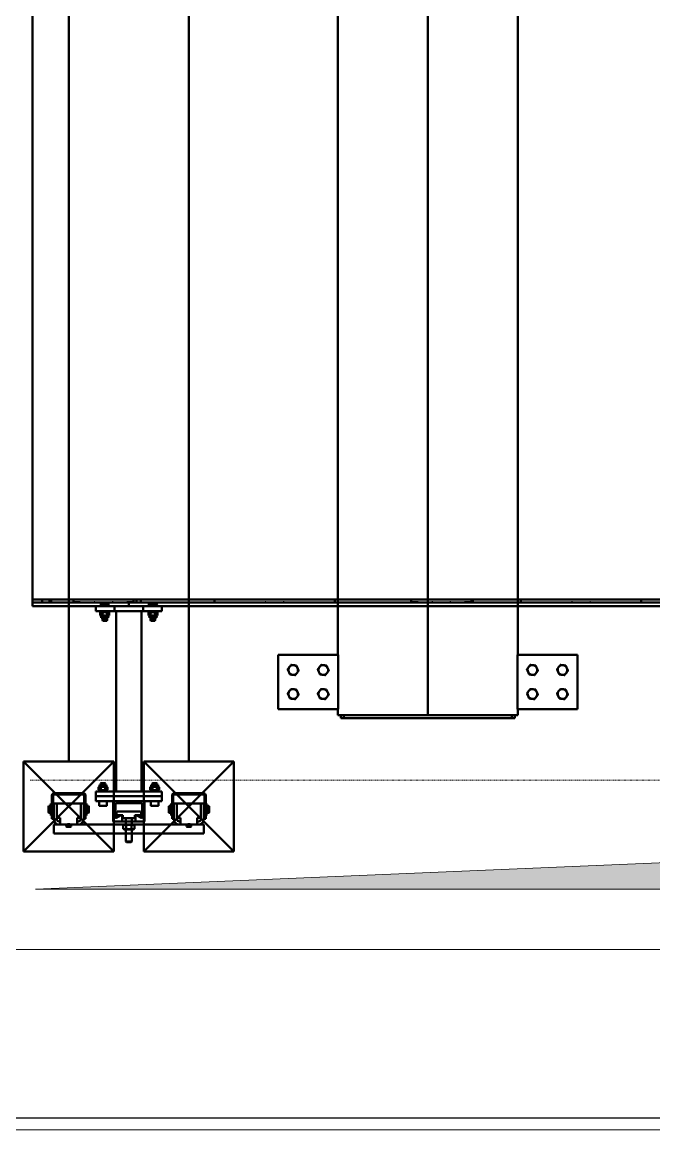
# Model space of a CAD drawing. Header units: metres. Extents: x -9891 to 773, y -8413 to 232.
# Drawn here: x -4055.7 to -3950.6, y -1448.1 to -1263.9 of the extents above; entities that cross this region are included whole.
import ezdxf

# ---------------------------------------------------------------- set-up
doc = ezdxf.new("R2010")
doc.units = ezdxf.units.M
doc.header["$LTSCALE"] = 0.01
doc.header["$MEASUREMENT"] = 0
doc.linetypes.add('AM_ISO09W050', pattern=[22.5, 12, -1.5, 3, -1.5, 3, -1.5])
doc.layers.get('0').update_dxf_attribs({"color": 30, "lineweight": 0})
doc.layers.add('AG-PLASTER', color=73, linetype='Continuous')
for name, color, linetype, lineweight in [('AG-Wall', 4, 'Continuous', 20), ('shaft', 3, 'Continuous', 20), ('SSN_Lift-AM_0', 7, 'Continuous', 50), ('SSN_PBC-AM_0', 5, 'Continuous', 50), ('SSN_PBC-AM_11', 9, 'AM_ISO09W050', 18), ('SSN_Signalgeber-AM_0', 3, 'Continuous', 50)]:
    doc.layers.add(name, color=color, linetype=linetype, lineweight=lineweight)

# ---------------------------------------------------------------- blocks, each defined once
blk = doc.blocks.new('Lift_20-024-10000')
at = {"layer": 'SSN_Lift-AM_0'}
for p, q in [((-937.5, 705), (-937.5, -692)), ((-937.5, -692), (-937.5, 705)), ((-1087.5, -592), (-1087.5, 592)), ((-787.5, 592), (-787.5, -592)), ((-1186.5, -682), (-1186.5, -592)), ((-1186.5, -592), (-1086.5, -592)), ((-1086.5, -592), (-1086.5, -682)), ((-788.5, -682), (-788.5, -592)), ((-788.5, -592), (-688.5, -592)), ((-688.5, -592), (-688.5, -682)), ((-1086.5, -682), (-1186.5, -682)), ((-1087.5, -692), (-1087.5, -682)), ((-1072.5, -692), (-1087.5, -692)), ((-1082.5, -692), (-1082.5, -697)), ((-1082.5, -697), (-1077.5, -697)), ((-1077.5, -697), (-1077.5, -692)), ((-1077.5, -697), (-797.5, -697)), ((-1072.5, -692), (-952.5, -692)), ((-941.3, -692), (-952.5, -692)), ((-941.3, -692), (-933.7, -692)), ((-922.5, -692), (-933.7, -692)), ((-922.5, -692), (-802.5, -692)), ((-787.5, -692), (-802.5, -692)), ((-797.5, -692), (-797.5, -697)), ((-797.5, -697), (-792.5, -697)), ((-792.5, -697), (-792.5, -692)), ((-688.5, -682), (-788.5, -682)), ((-787.5, -682), (-787.5, -692))]:
    blk.add_line(p, q, dxfattribs=at)
for centre, start, end in [((-1161.5, -617), 143.9326, 203.9326), ((-1161.5, -617), 203.9326, 263.9326), ((-1161.5, -617), 83.9326, 143.9326), ((-1161.5, -617), 263.9326, 323.9326), ((-1161.5, -617), 23.9326, 83.9326), ((-1161.5, -617), 323.9326, 23.9326), ((-1111.5, -617), 143.9326, 203.9326), ((-1111.5, -617), 203.9326, 263.9326), ((-1111.5, -617), 83.9326, 143.9326), ((-1111.5, -617), 263.9326, 323.9326), ((-1111.5, -617), 23.9326, 83.9326), ((-1111.5, -617), 323.9326, 23.9326), ((-763.5, -617), 143.9326, 203.9326), ((-763.5, -617), 203.9326, 263.9326), ((-763.5, -617), 83.9326, 143.9326), ((-763.5, -617), 263.9326, 323.9326), ((-763.5, -617), 23.9326, 83.9326), ((-763.5, -617), 323.9326, 23.9326), ((-713.5, -617), 143.9326, 203.9326), ((-713.5, -617), 203.9326, 263.9326), ((-713.5, -617), 83.9326, 143.9326), ((-713.5, -617), 263.9326, 323.9326), ((-713.5, -617), 23.9326, 83.9326), ((-713.5, -617), 323.9326, 23.9326), ((-1161.5, -657), 143.9326, 203.9326), ((-1161.5, -657), 203.9326, 263.9326), ((-1161.5, -657), 83.9326, 143.9326), ((-1161.5, -657), 263.9326, 323.9326), ((-1161.5, -657), 23.9326, 83.9326), ((-1161.5, -657), 323.9326, 23.9326), ((-1111.5, -657), 143.9326, 203.9326), ((-1111.5, -657), 203.9326, 263.9326), ((-1111.5, -657), 83.9326, 143.9326), ((-1111.5, -657), 263.9326, 323.9326), ((-1111.5, -657), 23.9326, 83.9326), ((-1111.5, -657), 323.9326, 23.9326), ((-763.5, -657), 143.9326, 203.9326), ((-763.5, -657), 203.9326, 263.9326), ((-763.5, -657), 83.9326, 143.9326), ((-763.5, -657), 263.9326, 323.9326), ((-763.5, -657), 23.9326, 83.9326), ((-763.5, -657), 323.9326, 23.9326), ((-713.5, -657), 143.9326, 203.9326), ((-713.5, -657), 203.9326, 263.9326), ((-713.5, -657), 83.9326, 143.9326), ((-713.5, -657), 263.9326, 323.9326), ((-713.5, -657), 23.9326, 83.9326), ((-713.5, -657), 323.9326, 23.9326)]:
    blk.add_arc(centre, 8, start, end, dxfattribs=at)
for points in [[(-1170.7, -616), (-1169.2, -614), (-1168, -612.3)], [(-1168.8, -620.2), (-1169.7, -618.3), (-1170.7, -616)], [(-1166.9, -624.5), (-1167.9, -622.2), (-1168.8, -620.2)], [(-1168, -612.3), (-1166.7, -610.6), (-1165.2, -608.6)], [(-1162.3, -625), (-1164.5, -624.7), (-1166.9, -624.5)], [(-1165.2, -608.6), (-1162.8, -608.8), (-1160.7, -609)], [(-1157.8, -625.4), (-1160.2, -625.2), (-1162.3, -625)], [(-1160.7, -609), (-1158.5, -609.3), (-1156.1, -609.5)], [(-1155, -621.7), (-1156.3, -623.4), (-1157.8, -625.4)], [(-1156.1, -609.5), (-1155.1, -611.8), (-1154.2, -613.8)], [(-1152.3, -618), (-1153.8, -620), (-1155, -621.7)], [(-1154.2, -613.8), (-1153.3, -615.7), (-1152.3, -618)], [(-1120.7, -616), (-1119.2, -614), (-1118, -612.3)], [(-1118.8, -620.2), (-1119.7, -618.3), (-1120.7, -616)], [(-1116.9, -624.5), (-1117.9, -622.2), (-1118.8, -620.2)], [(-1118, -612.3), (-1116.7, -610.6), (-1115.2, -608.6)], [(-1112.3, -625), (-1114.5, -624.7), (-1116.9, -624.5)], [(-1115.2, -608.6), (-1112.8, -608.8), (-1110.7, -609)], [(-1107.8, -625.4), (-1110.2, -625.2), (-1112.3, -625)], [(-1110.7, -609), (-1108.5, -609.3), (-1106.1, -609.5)], [(-1105, -621.7), (-1106.3, -623.4), (-1107.8, -625.4)], [(-1106.1, -609.5), (-1105.1, -611.8), (-1104.2, -613.8)], [(-1102.3, -618), (-1103.8, -620), (-1105, -621.7)], [(-1104.2, -613.8), (-1103.3, -615.7), (-1102.3, -618)], [(-772.7, -616), (-771.2, -614), (-770, -612.3)], [(-770.8, -620.2), (-771.7, -618.3), (-772.7, -616)], [(-768.9, -624.5), (-769.9, -622.2), (-770.8, -620.2)], [(-770, -612.3), (-768.7, -610.6), (-767.2, -608.6)], [(-764.3, -625), (-766.5, -624.7), (-768.9, -624.5)], [(-767.2, -608.6), (-764.8, -608.8), (-762.7, -609)], [(-759.8, -625.4), (-762.2, -625.2), (-764.3, -625)], [(-762.7, -609), (-760.5, -609.3), (-758.1, -609.5)], [(-757, -621.7), (-758.3, -623.4), (-759.8, -625.4)], [(-758.1, -609.5), (-757.1, -611.8), (-756.2, -613.8)], [(-754.3, -618), (-755.8, -620), (-757, -621.7)], [(-756.2, -613.8), (-755.3, -615.7), (-754.3, -618)], [(-722.7, -616), (-721.2, -614), (-720, -612.3)], [(-720.8, -620.2), (-721.7, -618.3), (-722.7, -616)], [(-718.9, -624.5), (-719.9, -622.2), (-720.8, -620.2)], [(-720, -612.3), (-718.7, -610.6), (-717.2, -608.6)], [(-714.3, -625), (-716.5, -624.7), (-718.9, -624.5)], [(-717.2, -608.6), (-714.8, -608.8), (-712.7, -609)], [(-709.8, -625.4), (-712.2, -625.2), (-714.3, -625)], [(-712.7, -609), (-710.5, -609.3), (-708.1, -609.5)], [(-707, -621.7), (-708.3, -623.4), (-709.8, -625.4)], [(-708.1, -609.5), (-707.1, -611.8), (-706.2, -613.8)], [(-704.3, -618), (-705.8, -620), (-707, -621.7)], [(-706.2, -613.8), (-705.3, -615.7), (-704.3, -618)], [(-1170.7, -656), (-1169.2, -654), (-1168, -652.3)], [(-1168.8, -660.2), (-1169.7, -658.3), (-1170.7, -656)], [(-1166.9, -664.5), (-1167.9, -662.2), (-1168.8, -660.2)], [(-1168, -652.3), (-1166.7, -650.6), (-1165.2, -648.6)], [(-1165.2, -648.6), (-1162.8, -648.8), (-1160.7, -649)], [(-1160.7, -649), (-1158.5, -649.3), (-1156.1, -649.5)], [(-1155, -661.7), (-1156.3, -663.4), (-1157.8, -665.4)], [(-1156.1, -649.5), (-1155.1, -651.8), (-1154.2, -653.8)], [(-1152.3, -658), (-1153.8, -660), (-1155, -661.7)], [(-1154.2, -653.8), (-1153.3, -655.7), (-1152.3, -658)], [(-1120.7, -656), (-1119.2, -654), (-1118, -652.3)], [(-1118.8, -660.2), (-1119.7, -658.3), (-1120.7, -656)], [(-1116.9, -664.5), (-1117.9, -662.2), (-1118.8, -660.2)], [(-1118, -652.3), (-1116.7, -650.6), (-1115.2, -648.6)], [(-1115.2, -648.6), (-1112.8, -648.8), (-1110.7, -649)], [(-1110.7, -649), (-1108.5, -649.3), (-1106.1, -649.5)], [(-1105, -661.7), (-1106.3, -663.4), (-1107.8, -665.4)], [(-1106.1, -649.5), (-1105.1, -651.8), (-1104.2, -653.8)], [(-1102.3, -658), (-1103.8, -660), (-1105, -661.7)], [(-1104.2, -653.8), (-1103.3, -655.7), (-1102.3, -658)], [(-772.7, -656), (-771.2, -654), (-770, -652.3)], [(-770.8, -660.2), (-771.7, -658.3), (-772.7, -656)], [(-768.9, -664.5), (-769.9, -662.2), (-770.8, -660.2)], [(-770, -652.3), (-768.7, -650.6), (-767.2, -648.6)], [(-767.2, -648.6), (-764.8, -648.8), (-762.7, -649)], [(-762.7, -649), (-760.5, -649.3), (-758.1, -649.5)], [(-757, -661.7), (-758.3, -663.4), (-759.8, -665.4)], [(-758.1, -649.5), (-757.1, -651.8), (-756.2, -653.8)], [(-754.3, -658), (-755.8, -660), (-757, -661.7)], [(-756.2, -653.8), (-755.3, -655.7), (-754.3, -658)], [(-722.7, -656), (-721.2, -654), (-720, -652.3)], [(-720.8, -660.2), (-721.7, -658.3), (-722.7, -656)], [(-718.9, -664.5), (-719.9, -662.2), (-720.8, -660.2)], [(-720, -652.3), (-718.7, -650.6), (-717.2, -648.6)], [(-717.2, -648.6), (-714.8, -648.8), (-712.7, -649)], [(-712.7, -649), (-710.5, -649.3), (-708.1, -649.5)], [(-707, -661.7), (-708.3, -663.4), (-709.8, -665.4)], [(-708.1, -649.5), (-707.1, -651.8), (-706.2, -653.8)], [(-704.3, -658), (-705.8, -660), (-707, -661.7)], [(-706.2, -653.8), (-705.3, -655.7), (-704.3, -658)], [(-1162.3, -665), (-1164.5, -664.7), (-1166.9, -664.5)], [(-1157.8, -665.4), (-1160.2, -665.2), (-1162.3, -665)], [(-1112.3, -665), (-1114.5, -664.7), (-1116.9, -664.5)], [(-1107.8, -665.4), (-1110.2, -665.2), (-1112.3, -665)], [(-764.3, -665), (-766.5, -664.7), (-768.9, -664.5)], [(-759.8, -665.4), (-762.2, -665.2), (-764.3, -665)], [(-714.3, -665), (-716.5, -664.7), (-718.9, -664.5)], [(-709.8, -665.4), (-712.2, -665.2), (-714.3, -665)]]:
    blk.add_rational_spline(points, [1, 1.0379548493, 1], degree=2, dxfattribs=at)
blk = doc.blocks.new('Lift mit KG 3.200')
at = {"layer": 'SSN_PBC-AM_0'}
for p, q in [((65669.3, 61066.6), (65669.3, 60044.6)), ((65704.2, 60055.6), (65669.3, 60055.6)), ((65669.3, 60050.6), (65702.3, 60050.6)), ((65702.3, 60044.6), (65669.3, 60044.6)), ((65685.3, 60055.6), (65685.3, 60050.6)), ((65697.3, 60055.6), (65697.3, 60051.1)), ((65697.3, 60051.1), (65700.4, 60051.1)), ((65700.4, 60055.6), (65700.4, 60050.6)), ((67061.3, 60050.6), (65702.3, 60050.6)), ((65702.3, 60044.6), (67061.3, 60044.6)), ((65704.2, 60055.6), (65742.3, 60055.6)), ((65729.3, 60050.6), (65729.3, 60044.6)), ((65737.3, 60050.6), (65737.3, 60055.6)), ((65746.6, 60051.6), (65737.3, 60051.6)), ((65742.3, 60055.6), (68786.3, 60055.6)), ((65742.3, 60051.1), (65742.3, 60051.6)), ((65742.3, 60050.6), (65742.3, 60051.1)), ((65746.6, 60051.6), (65748.3, 60051.6)), ((65748.8, 60051.1), (65748.8, 60050.6)), ((65825.8, 60050.6), (65825.8, 60051.1)), ((65826.3, 60051.6), (65828, 60051.6)), ((65837.3, 60051.6), (65828, 60051.6)), ((65829.3, 60050.6), (65829.3, 60044.6)), ((65832.3, 60051.6), (65832.3, 60051.1)), ((65832.3, 60051.1), (65832.3, 60050.6)), ((65837.3, 60055.6), (65837.3, 60051.6)), ((65837.3, 60051.6), (65837.3, 60051.1)), ((65837.3, 60051.1), (65837.3, 60050.6)), ((65842.3, 60050.6), (65842.3, 60055.6)), ((65849.3, 60050.6), (65849.3, 60055.6)), ((65971.8, 60050.6), (65971.8, 60055.6)), ((66171.8, 60055.6), (66171.8, 60050.6)), ((66299.3, 60051.6), (66299.3, 60055.6)), ((66299.3, 60051.1), (66299.3, 60051.6)), ((66308.6, 60051.6), (66299.3, 60051.6)), ((66299.3, 60050.6), (66299.3, 60051.1)), ((66304.3, 60051.1), (66304.3, 60051.6)), ((66304.3, 60050.6), (66304.3, 60051.1)), ((66308.6, 60051.6), (66310.3, 60051.6)), ((66310.8, 60051.1), (66310.8, 60050.6)), ((66387.8, 60050.6), (66387.8, 60051.1)), ((66388.3, 60051.6), (66390, 60051.6)), ((66399.3, 60051.6), (66390, 60051.6)), ((66394.3, 60051.6), (66394.3, 60051.1)), ((66394.3, 60051.1), (66394.3, 60050.6)), ((66399.3, 60055.6), (66399.3, 60051.6)), ((66399.3, 60051.6), (66399.3, 60051.1)), ((66399.3, 60051.1), (66399.3, 60050.6)), ((66401.8, 60055.6), (66401.8, 60050.6)), ((66481.8, 60050.6), (66481.8, 60055.6)), ((66681.8, 60055.6), (66681.8, 60050.6))]:
    blk.add_line(p, q, dxfattribs=at)
for centre, radius, start, end in [((65748.3, 60051.1), 0.5, 0, 90), ((65772.3, 60050.6), 1, 0, 180), ((65802.3, 60050.6), 1, 0, 180), ((65826.3, 60051.1), 0.5, 90, 180), ((66056.8, 60050.6), 1, 0, 180), ((66086.8, 60050.6), 1, 0, 180), ((66310.3, 60051.1), 0.5, 0, 90), ((66334.3, 60050.6), 1, 0, 180), ((66364.3, 60050.6), 1, 0, 180), ((66388.3, 60051.1), 0.5, 90, 180), ((66566.8, 60050.6), 1, 0, 180), ((66596.8, 60050.6), 1, 0, 180)]:
    blk.add_arc(centre, radius, start, end, dxfattribs=at)
at = {"layer": 'SSN_PBC-AM_11'}
blk.add_line((68864.3, 59755.6), (65664.3, 59755.6), dxfattribs=at)
at = {"layer": 'SSN_Lift-AM_0'}
blk.add_blockref('Lift_20-024-10000', (67264.3, 60555.6), dxfattribs=at)
blk = doc.blocks.new('LS_Symbol')
at = {"layer": 'SSN_Signalgeber-AM_0'}
for p, q in [((-75, 769), (-75, 919)), ((-75, 919), (75, 919)), ((75, 919), (-75, 769)), ((75, 769), (-75, 919)), ((-75, 919), (75, 919)), ((75, 919), (75, 769)), ((-75, 769), (75, 769)), ((0, 769), (0, -769)), ((-75, -919), (-75, -769)), ((-75, -769), (75, -769)), ((75, -769), (-75, -919)), ((75, -919), (-75, -769)), ((-75, -769), (75, -769)), ((75, -769), (75, -919)), ((-75, -919), (75, -919))]:
    blk.add_line(p, q, dxfattribs=at)
blk = doc.blocks.new('Signalgeber_31-011-00008_300_D')
at = {"layer": 'SSN_Signalgeber-AM_0'}
for p, q in [((-328, 129.5), (-348, 129.5)), ((-348, 129.5), (-348, 128)), ((-343.8, 133.1), (-343, 133.5)), ((-343.8, 133.1), (-343.8, 130)), ((-343.8, 130), (-342.3, 130)), ((-333, 133.5), (-343, 133.5)), ((-342.3, 130), (-333.6, 130)), ((-342.3, 130), (-342.3, 129.5)), ((-340.7, 129.5), (-342.3, 129.5)), ((-340.9, 133.1), (-340.9, 130)), ((-335.3, 129.5), (-340.7, 129.5)), ((-333.6, 129.5), (-335.3, 129.5)), ((-335.1, 133.1), (-335.1, 130)), ((-333.6, 130), (-332.2, 130)), ((-333.6, 130), (-333.6, 129.5)), ((-332.2, 133.1), (-333, 133.5)), ((-332.2, 133.1), (-332.2, 130)), ((-328, 128), (-328, 129.5)), ((-378, -125), (-378, 125)), ((-378, 125), (-363, 125)), ((-363, 125), (-363, -125)), ((-363, 115.7), (-363, 84.3)), ((-363, 114), (-352, 114)), ((-358, 114), (-358, 115.7)), ((-328, 125), (-353.7, 125)), ((-353.7, 120), (-328, 120)), ((-353.5, 128), (-314.8, 128)), ((-353.5, 126), (-353.5, 128)), ((-314.8, 126), (-353.5, 126)), ((-352, 114), (-352, 120)), ((-348, 128), (-328, 128)), ((-328, 75), (-328, 125)), ((-313, 75.8), (-313, 124.2)), ((-311, 124.2), (-311, 75.8)), ((-366.1, 104), (-366.7, 103)), ((-366.7, 103), (-366.7, 97.1)), ((-366.1, 96), (-366.7, 97.1)), ((-364.1, 104), (-366.1, 104)), ((-364.1, 102), (-366.1, 102)), ((-364.1, 98), (-366.1, 98)), ((-364.1, 96), (-366.1, 96)), ((-364.1, 104), (-363.5, 103)), ((-364.1, 96), (-363.5, 97.1)), ((-363.5, 96.5), (-363.5, 103.5)), ((-363, 103.5), (-363.5, 103.5)), ((-363, 103.3), (-363.5, 103.3)), ((-363.5, 103), (-363.5, 97.1)), ((-363, 102.8), (-363.5, 102.8)), ((-363, 102), (-363.5, 102)), ((-363, 101), (-363.5, 101)), ((-363, 100), (-363.5, 100)), ((-363, 99), (-363.5, 99)), ((-363, 98), (-363.5, 98)), ((-363, 97.2), (-363.5, 97.2)), ((-363, 96.7), (-363.5, 96.7)), ((-363, 96.5), (-363.5, 96.5)), ((-363, 96.5), (-363, 103.5)), ((-363, 101.6), (-362.6, 102)), ((-363, 101.6), (-363, 98.4)), ((-362.6, 98), (-363, 98.4)), ((-362.6, 102), (-362.6, 98)), ((-361.7, 102), (-362.6, 102)), ((-361.7, 98), (-362.6, 98)), ((-363, 86), (-352, 86)), ((-358, 84.3), (-358, 86)), ((-328, 80), (-353.7, 80)), ((-353.7, 75), (-328, 75)), ((-353.5, 74), (-314.8, 74)), ((-353.5, 72), (-353.5, 74)), ((-352, 86), (-352, 80)), ((-314.8, 72), (-353.5, 72)), ((-348, 70.5), (-348, 72)), ((-348, 72), (-328, 72)), ((-328, 70.5), (-348, 70.5)), ((-343.8, 66.9), (-343.8, 70)), ((-343.8, 70), (-342.3, 70)), ((-343.8, 66.9), (-343, 66.5)), ((-333, 66.5), (-343, 66.5)), ((-340.7, 70.5), (-342.3, 70.5)), ((-342.3, 70), (-342.3, 70.5)), ((-342.3, 70), (-333.6, 70)), ((-340.9, 66.9), (-340.9, 70)), ((-335.3, 70.5), (-340.7, 70.5)), ((-333.6, 70.5), (-335.3, 70.5)), ((-335.1, 66.9), (-335.1, 70)), ((-333.6, 70), (-333.6, 70.5)), ((-333.6, 70), (-332.2, 70)), ((-332.2, 66.9), (-333, 66.5)), ((-332.2, 66.9), (-332.2, 70)), ((-328, 72), (-328, 70.5)), ((-332, 37.3), (-332, 48.7)), ((-331.2, 49.5), (-324, 49.5)), ((-324, -55), (-324, 55)), ((-316, 55), (-324, 55)), ((-324, 36.5), (-324, 49.5)), ((-316, 55), (-316, -55)), ((-316, 55), (-308, 55)), ((-316, 55), (-316, -55)), ((-308, -55), (-308, 55)), ((-308, 51), (-308, 35)), ((-306.4, 51), (-308, 51)), ((-306.4, 48.8), (-306.4, 51)), ((-305.4, 50.5), (-306.4, 48.8)), ((-306.4, 48.8), (-306.4, 37.2)), ((-306.4, 35), (-306.4, 37.2)), ((-305.4, 35.5), (-306.4, 37.2)), ((-305.4, 50.5), (-300.9, 50.5)), ((-305.4, 46.8), (-300.9, 46.8)), ((-305.4, 39.2), (-300.9, 39.2)), ((-300.9, 50.5), (-300, 48.8)), ((-300.9, 35.5), (-300, 37.2)), ((-296.9, 48.8), (-300, 48.8)), ((-300, 48.8), (-300, 37.2)), ((-296.9, 37.2), (-300, 37.2)), ((-296.9, 48.8), (-296.9, 37.2)), ((-296.9, 47), (-294.8, 47)), ((-296.9, 39), (-294.8, 39)), ((-294.8, 47), (-294.8, 39)), ((-294, 46.2), (-294.8, 47)), ((-294.8, 39), (-294, 39.8)), ((-294, 46.2), (-294, 39.8)), ((-24, 43.2), (-23.2, 44)), ((-24, 43.2), (-24, 36.8)), ((-23.2, 44), (-23.2, 36)), ((-19.1, 44), (-23.2, 44)), ((-19.1, 45.8), (-16, 45.8)), ((-19.1, 45.8), (-19.1, 34.2)), ((-15.1, 47.5), (-16, 45.8)), ((-16, 45.8), (-16, 34.2)), ((-10.6, 47.5), (-15.1, 47.5)), ((-10.6, 43.8), (-15.1, 43.8)), ((-10.6, 47.5), (-9.6, 45.8)), ((-9.6, 45.8), (-9.6, 48)), ((-9.6, 48), (-8, 48)), ((-9.6, 45.8), (-9.6, 34.2)), ((-8, -55), (-8, 55)), ((-8, 55), (0, 55)), ((-8, 48), (-8, 32)), ((0, -55), (0, 55)), ((1, 44), (0, 44)), ((4.7, 47.6), (1, 44)), ((1, 44), (1, 36)), ((4.7, 47.6), (4.7, 32.4)), ((4.7, 47.6), (6, 47.6)), ((6, 47.6), (6, 32.4)), ((-358, 25), (-363, 25)), ((-363, 25), (-363, -25)), ((-324, 26.3), (-358, 26.3)), ((-358, 26.3), (-358, 11)), ((-358, -25), (-358, 25)), ((-347.4, 12.5), (-352.1, 20.8)), ((-351.3, 22.3), (-329.5, 22.3)), ((-343.3, 20.5), (-350, 20.5)), ((-350, 20.5), (-347.2, 18.2)), ((-341.2, 19.5), (-343.3, 20.5)), ((-341.2, 19.5), (-341.2, 0)), ((-331.2, 36.5), (-324, 36.5)), ((-327.5, 20.3), (-327.5, -20.2)), ((-308, 35), (-306.4, 35)), ((-308, 21.2), (-8, 21.2)), ((-305.4, 35.5), (-300.9, 35.5)), ((-23.2, 36), (-24, 36.8)), ((-19.1, 36), (-23.2, 36)), ((-19.1, 34.2), (-16, 34.2)), ((-15.1, 32.5), (-16, 34.2)), ((-10.6, 36.2), (-15.1, 36.2)), ((-10.6, 32.5), (-15.1, 32.5)), ((-10.6, 32.5), (-9.6, 34.2)), ((-9.6, 32), (-9.6, 34.2)), ((-8, 32), (-9.6, 32)), ((0, 24), (-8, 24)), ((1, 36), (0, 36)), ((4.7, 32.4), (1, 36)), ((6, 32.4), (4.7, 32.4)), ((-391.3, 5), (-392.2, 4.1)), ((-392.2, 4.1), (-392.2, -4.1)), ((-391.3, 5), (-391.3, -5)), ((-391.3, 5), (-371.4, 5)), ((-370.3, 9.2), (-371.4, 7.3)), ((-371.4, -7.3), (-371.4, 7.3)), ((-364.1, 9.2), (-370.3, 9.2)), ((-364.1, 4.6), (-370.3, 4.6)), ((-364.1, 9.2), (-363, 7.3)), ((-363, -7.3), (-363, 7.3)), ((-363, 5), (-352.2, 5)), ((-358, 11), (-348.2, 11)), ((-347.2, 10), (-352.2, 10)), ((-352.2, 10), (-352.2, 0)), ((-352.2, -10), (-352.2, 0)), ((-347.2, 18.2), (-347.2, 10)), ((-341.2, -19.5), (-341.2, 0)), ((-391.3, -5), (-392.2, -4.1)), ((-371.4, -5), (-391.3, -5)), ((-370.3, -9.2), (-371.4, -7.3)), ((-364.1, -4.6), (-370.3, -4.6)), ((-364.1, -9.2), (-370.3, -9.2)), ((-364.1, -9.2), (-363, -7.3)), ((-352.2, -5), (-363, -5)), ((-348.2, -11), (-358, -11)), ((-358, -11), (-358, -26.2)), ((-352.2, -10), (-347.2, -10)), ((-352.1, -20.7), (-347.4, -12.5)), ((-350, -20.5), (-347.2, -18.2)), ((-347.2, -18.2), (-347.2, -10)), ((-363, -25), (-358, -25)), ((-358, -26.2), (-324, -26.2)), ((-329.5, -22.2), (-351.3, -22.2)), ((-350, -20.5), (-343.3, -20.5)), ((-341.2, -19.5), (-343.3, -20.5)), ((-331.2, -36.5), (-324, -36.5)), ((-324, -49.5), (-324, -36.5)), ((-308, -21.2), (-8, -21.2)), ((-308, -35), (-308, -51)), ((-306.4, -35), (-308, -35)), ((-306.4, -37.2), (-306.4, -35)), ((-305.4, -35.5), (-306.4, -37.2)), ((-305.4, -35.5), (-300.9, -35.5)), ((-300.9, -35.5), (-300, -37.2)), ((-24, -36.8), (-23.2, -36)), ((-24, -36.8), (-24, -43.2)), ((-23.2, -36), (-23.2, -44)), ((-19.1, -36), (-23.2, -36)), ((-19.1, -34.2), (-16, -34.2)), ((-19.1, -34.2), (-19.1, -45.8)), ((-15.1, -32.5), (-16, -34.2)), ((-16, -34.2), (-16, -45.8)), ((-10.6, -32.5), (-15.1, -32.5)), ((-10.6, -36.2), (-15.1, -36.2)), ((-10.6, -32.5), (-9.6, -34.2)), ((-9.6, -34.2), (-9.6, -32)), ((-9.6, -32), (-8, -32)), ((-9.6, -34.2), (-9.6, -45.8)), ((-8, -24), (0, -24)), ((-8, -32), (-8, -48)), ((1, -36), (0, -36)), ((4.7, -32.4), (1, -36)), ((1, -36), (1, -44)), ((4.7, -32.4), (4.7, -47.6)), ((4.7, -32.4), (6, -32.4)), ((6, -32.4), (6, -47.6)), ((-332, -48.7), (-332, -37.3)), ((-331.2, -49.5), (-324, -49.5)), ((-316, -55), (-324, -55)), ((-316, -55), (-308, -55)), ((-308, -51), (-306.4, -51)), ((-306.4, -37.2), (-306.4, -48.8)), ((-306.4, -51), (-306.4, -48.8)), ((-305.4, -50.5), (-306.4, -48.8)), ((-305.4, -39.2), (-300.9, -39.2)), ((-305.4, -46.8), (-300.9, -46.8)), ((-305.4, -50.5), (-300.9, -50.5)), ((-300.9, -50.5), (-300, -48.8)), ((-296.9, -37.2), (-300, -37.2)), ((-300, -37.2), (-300, -48.8)), ((-296.9, -48.8), (-300, -48.8)), ((-296.9, -37.2), (-296.9, -48.8)), ((-296.9, -39), (-294.8, -39)), ((-296.9, -47), (-294.8, -47)), ((-294.8, -39), (-294.8, -47)), ((-294, -39.8), (-294.8, -39)), ((-294.8, -47), (-294, -46.2)), ((-294, -39.8), (-294, -46.2)), ((-23.2, -44), (-24, -43.2)), ((-19.1, -44), (-23.2, -44)), ((-19.1, -45.8), (-16, -45.8)), ((-15.1, -47.5), (-16, -45.8)), ((-10.6, -43.8), (-15.1, -43.8)), ((-10.6, -47.5), (-15.1, -47.5)), ((-10.6, -47.5), (-9.6, -45.8)), ((-9.6, -48), (-9.6, -45.8)), ((-8, -48), (-9.6, -48)), ((-8, -55), (0, -55)), ((1, -44), (0, -44)), ((4.7, -47.6), (1, -44)), ((6, -47.6), (4.7, -47.6)), ((-353.5, -72), (-314.8, -72)), ((-353.5, -74), (-353.5, -72)), ((-328, -70.5), (-348, -70.5)), ((-348, -70.5), (-348, -72)), ((-348, -72), (-328, -72)), ((-343.8, -66.9), (-343, -66.5)), ((-343.8, -66.9), (-343.8, -70)), ((-343.8, -70), (-342.3, -70)), ((-333, -66.5), (-343, -66.5)), ((-342.3, -70), (-333.6, -70)), ((-342.3, -70), (-342.3, -70.5)), ((-340.7, -70.5), (-342.3, -70.5)), ((-340.9, -66.9), (-340.9, -70)), ((-335.3, -70.5), (-340.7, -70.5)), ((-333.6, -70.5), (-335.3, -70.5)), ((-335.1, -66.9), (-335.1, -70)), ((-333.6, -70), (-332.2, -70)), ((-333.6, -70), (-333.6, -70.5)), ((-332.2, -66.9), (-333, -66.5)), ((-332.2, -66.9), (-332.2, -70)), ((-328, -72), (-328, -70.5)), ((-363, -84.3), (-363, -115.7)), ((-363, -86), (-352, -86)), ((-358, -86), (-358, -84.3)), ((-328, -75), (-353.7, -75)), ((-353.7, -80), (-328, -80)), ((-314.8, -74), (-353.5, -74)), ((-352, -86), (-352, -80)), ((-328, -125), (-328, -75)), ((-313, -124.2), (-313, -75.8)), ((-311, -75.8), (-311, -124.2)), ((-366.1, -96), (-366.7, -97)), ((-366.7, -97), (-366.7, -102.9)), ((-366.1, -104), (-366.7, -102.9)), ((-364.1, -96), (-366.1, -96)), ((-364.1, -98), (-366.1, -98)), ((-364.1, -102), (-366.1, -102)), ((-364.1, -104), (-366.1, -104)), ((-364.1, -96), (-363.5, -97)), ((-364.1, -104), (-363.5, -102.9)), ((-363.5, -103.5), (-363.5, -96.5)), ((-363, -96.5), (-363.5, -96.5)), ((-363, -96.7), (-363.5, -96.7)), ((-363.5, -97), (-363.5, -102.9)), ((-363, -97.2), (-363.5, -97.2)), ((-363, -98), (-363.5, -98)), ((-363, -99), (-363.5, -99)), ((-363, -100), (-363.5, -100)), ((-363, -101), (-363.5, -101)), ((-363, -102), (-363.5, -102)), ((-363, -102.8), (-363.5, -102.8)), ((-363, -103.3), (-363.5, -103.3)), ((-363, -103.5), (-363.5, -103.5)), ((-363, -103.5), (-363, -96.5)), ((-363, -98.4), (-362.6, -98)), ((-363, -98.4), (-363, -101.6)), ((-362.6, -102), (-363, -101.6)), ((-362.6, -98), (-362.6, -102)), ((-361.7, -98), (-362.6, -98)), ((-361.7, -102), (-362.6, -102)), ((-378, -125), (-363, -125)), ((-363, -114), (-352, -114)), ((-358, -115.7), (-358, -114)), ((-328, -120), (-353.7, -120)), ((-353.7, -125), (-328, -125)), ((-353.5, -126), (-314.8, -126)), ((-353.5, -128), (-353.5, -126)), ((-314.8, -128), (-353.5, -128)), ((-352, -114), (-352, -120)), ((-348, -129.5), (-348, -128)), ((-348, -128), (-328, -128)), ((-328, -128), (-328, -129.5)), ((-328, -129.5), (-348, -129.5)), ((-343.8, -133.1), (-343.8, -130)), ((-343.8, -130), (-342.3, -130)), ((-343.8, -133.1), (-343, -133.5)), ((-333, -133.5), (-343, -133.5)), ((-340.7, -129.5), (-342.3, -129.5)), ((-342.3, -130), (-342.3, -129.5)), ((-342.3, -130), (-333.6, -130)), ((-340.9, -133.1), (-340.9, -130)), ((-335.3, -129.5), (-340.7, -129.5)), ((-333.6, -129.5), (-335.3, -129.5)), ((-335.1, -133.1), (-335.1, -130)), ((-333.6, -130), (-333.6, -129.5)), ((-333.6, -130), (-332.2, -130)), ((-332.2, -133.1), (-333, -133.5)), ((-332.2, -133.1), (-332.2, -130))]:
    blk.add_line(p, q, dxfattribs=at)
for centre, radius, start, end in [((-342.3, 130.9), 2.55, 55.5531, 115.5531), ((-338, 124), 9.55, 72.3875, 107.6125), ((-333.7, 130.9), 2.55, 64.4469, 124.4469), ((-353.7, 115.7), 9.3, 90, 180), ((-353.7, 115.7), 4.3, 90, 180), ((-314.8, 124.2), 3.8, 0, 90), ((-314.8, 124.2), 1.8, 0, 90), ((-364.6, 103), 1.79, 154.4385, 214.4385), ((-359.7, 100), 6.68, 162.383, 197.617), ((-364.6, 97), 1.79, 145.5615, 205.5615), ((-365.6, 103), 1.79, 325.5615, 25.5615), ((-370.5, 100), 6.68, 342.383, 17.617), ((-365.6, 97), 1.79, 334.4385, 34.4385), ((-353.7, 84.3), 9.3, 180, 270), ((-353.7, 84.3), 4.3, 180, 270), ((-314.8, 75.8), 1.8, 270, 0), ((-314.8, 75.8), 3.8, 270, 0), ((-342.3, 69.1), 2.55, 244.4469, 304.4469), ((-338, 76), 9.55, 252.3875, 287.6125), ((-333.7, 69.1), 2.55, 235.5531, 295.5531), ((-331.2, 48.7), 0.8, 90, 180), ((-331.2, 37.3), 0.8, 180, 270), ((-302.7, 48.6), 3.32, 154.4385, 214.4385), ((-293.6, 43), 12.4, 162.383, 197.617), ((-302.7, 37.4), 3.32, 145.5615, 205.5615), ((-303.7, 48.6), 3.32, 325.5615, 25.5615), ((-312.8, 43), 12.4, 342.383, 17.617), ((-303.7, 37.4), 3.32, 334.4385, 34.4385), ((-351.3, 21.3), 1, 90, 210), ((-329.5, 20.3), 2, 0, 90), ((-366.9, 6.9), 4.08, 154.4385, 214.4385), ((-355.7, 0), 15.3, 162.383, 197.617), ((-367.5, 6.9), 4.08, 325.5615, 25.5615), ((-378.7, 0), 15.3, 342.383, 17.617), ((-348.2, 12), 1, 270, 30), ((-366.9, -6.9), 4.08, 145.5615, 205.5615), ((-367.5, -6.9), 4.08, 334.4385, 34.4385), ((-348.2, -12), 1, 330, 90), ((-351.3, -21.2), 1, 150, 270), ((-331.2, -37.3), 0.8, 90, 180), ((-329.5, -20.2), 2, 270, 0), ((-302.7, -37.4), 3.32, 154.4385, 214.4385), ((-303.7, -37.4), 3.32, 325.5615, 25.5615), ((-331.2, -48.7), 0.8, 180, 270), ((-293.6, -43), 12.4, 162.383, 197.617), ((-302.7, -48.6), 3.32, 145.5615, 205.5615), ((-312.8, -43), 12.4, 342.383, 17.617), ((-303.7, -48.6), 3.32, 334.4385, 34.4385), ((-342.3, -69.1), 2.55, 55.5531, 115.5531), ((-338, -76), 9.55, 72.3875, 107.6125), ((-333.7, -69.1), 2.55, 64.4469, 124.4469), ((-314.8, -75.8), 3.8, 0, 90), ((-353.7, -84.3), 9.3, 90, 180), ((-353.7, -84.3), 4.3, 90, 180), ((-314.8, -75.8), 1.8, 0, 90), ((-364.6, -97), 1.79, 154.4385, 214.4385), ((-359.7, -100), 6.68, 162.383, 197.617), ((-364.6, -103), 1.79, 145.5615, 205.5615), ((-365.6, -97), 1.79, 325.5615, 25.5615), ((-370.5, -100), 6.68, 342.383, 17.617), ((-365.6, -103), 1.79, 334.4385, 34.4385), ((-353.7, -115.7), 9.3, 180, 270), ((-353.7, -115.7), 4.3, 180, 270), ((-314.8, -124.2), 1.8, 270, 0), ((-314.8, -124.2), 3.8, 270, 0), ((-342.3, -130.9), 2.55, 244.4469, 304.4469), ((-338, -124), 9.55, 252.3875, 287.6125), ((-333.7, -130.9), 2.55, 235.5531, 295.5531)]:
    blk.add_arc(centre, radius, start, end, dxfattribs=at)
at = {"layer": 'SSN_Signalgeber-AM_0', "extrusion": (0, 0, -1)}
for centre, radius, start, end in [((12.3, 45.6), 3.32, 325.5615, 25.5615), ((3.2, 40), 12.4, 342.383, 17.617), ((13.3, 45.6), 3.32, 154.4385, 214.4385), ((22.4, 40), 12.4, 162.383, 197.617), ((12.3, 34.4), 3.32, 334.4385, 34.4385), ((13.3, 34.4), 3.32, 145.5615, 205.5615), ((12.3, -34.4), 3.32, 325.5615, 25.5615), ((3.2, -40), 12.4, 342.383, 17.617), ((13.3, -34.4), 3.32, 154.4385, 214.4385), ((22.4, -40), 12.4, 162.383, 197.617), ((12.3, -45.6), 3.32, 334.4385, 34.4385), ((13.3, -45.6), 3.32, 145.5615, 205.5615)]:
    blk.add_arc(centre, radius, start, end, dxfattribs=at)
at = {"layer": 'SSN_Signalgeber-AM_0'}
for points in [[(-308, 21.2), (-303.8, 21.2), (-308, 25.4)], [(-8, 21.2), (-8, 25.4), (-12.2, 21.2)], [(-308, -21.2), (-308, -25.4), (-303.8, -21.2)], [(-8, -21.2), (-12.2, -21.2), (-8, -25.4)]]:
    blk.add_solid(points, dxfattribs=at)
blk = doc.blocks.new('A$C4BDE36F2')
at = {"layer": 'shaft', "ltscale": 0.3}
blk.add_lwpolyline([(5, -3.65), (1.35, -3.65), (1.35, -6.35), (5, -6.35)], close=True, dxfattribs=at)
at = {"xscale": 0.001, "yscale": 0.001, "zscale": 0.001}
blk.add_blockref('Lift mit KG 3.200', (-64.2243, -65.8238), dxfattribs=at)
at = {"layer": 'SSN_Signalgeber-AM_0', "yscale": 0.001, "zscale": 0.001}
for name, p, xscale, rotation in [('LS_Symbol', (1.505, -5.2682), 0.001, 180), ('LS_Symbol', (1.705, -5.2682), 0.001, 180), ('Signalgeber_31-011-00008_300_D', (1.605, -5.7792), -0.001, 270)]:
    blk.add_blockref(name, p, dxfattribs=dict(at, xscale=xscale, rotation=rotation))

msp = doc.modelspace()

# ---------------------------------------------------------------- hatches: boundary and pattern name
at = {"layer": 'shaft'}
h = msp.add_hatch(color=256, dxfattribs=at)
h.dxf.hatch_style = 1
h.paths.add_polyline_path([(-4053.44, -1408.09), (-3708.44, -1408.09), (-3708.44, -1153.09), (-3722.44, -1394.09)])

# ---------------------------------------------------------------- linework, layer by layer
at = {"layer": 'AG-PLASTER'}
msp.add_line((-4065.44, -1446.09), (-3690.44, -1446.09), dxfattribs=at)
at = {"layer": 'AG-Wall'}
msp.add_line((-3688.44, -1448.09), (-4063.44, -1448.09), dxfattribs=at)
at = {"layer": 'shaft', "ltscale": 0.3}
msp.add_lwpolyline([(-3698.44, -1148.09), (-4063.44, -1148.09), (-4063.44, -1418.09), (-3698.44, -1418.09)], close=True, dxfattribs=at)
msp.add_lwpolyline([(-4053.44, -1408.09), (-3708.44, -1408.09), (-3708.44, -1153.09), (-3722.44, -1394.09), (-4053.44, -1408.09)], dxfattribs=at)

# ---------------------------------------------------------------- block references
at = {"ltscale": 2000, "xscale": 100, "yscale": 100, "zscale": 100}
msp.add_blockref('A$C4BDE36F2', (-4198.44, -783.09), dxfattribs=at)

doc.saveas('drawing.dxf')
